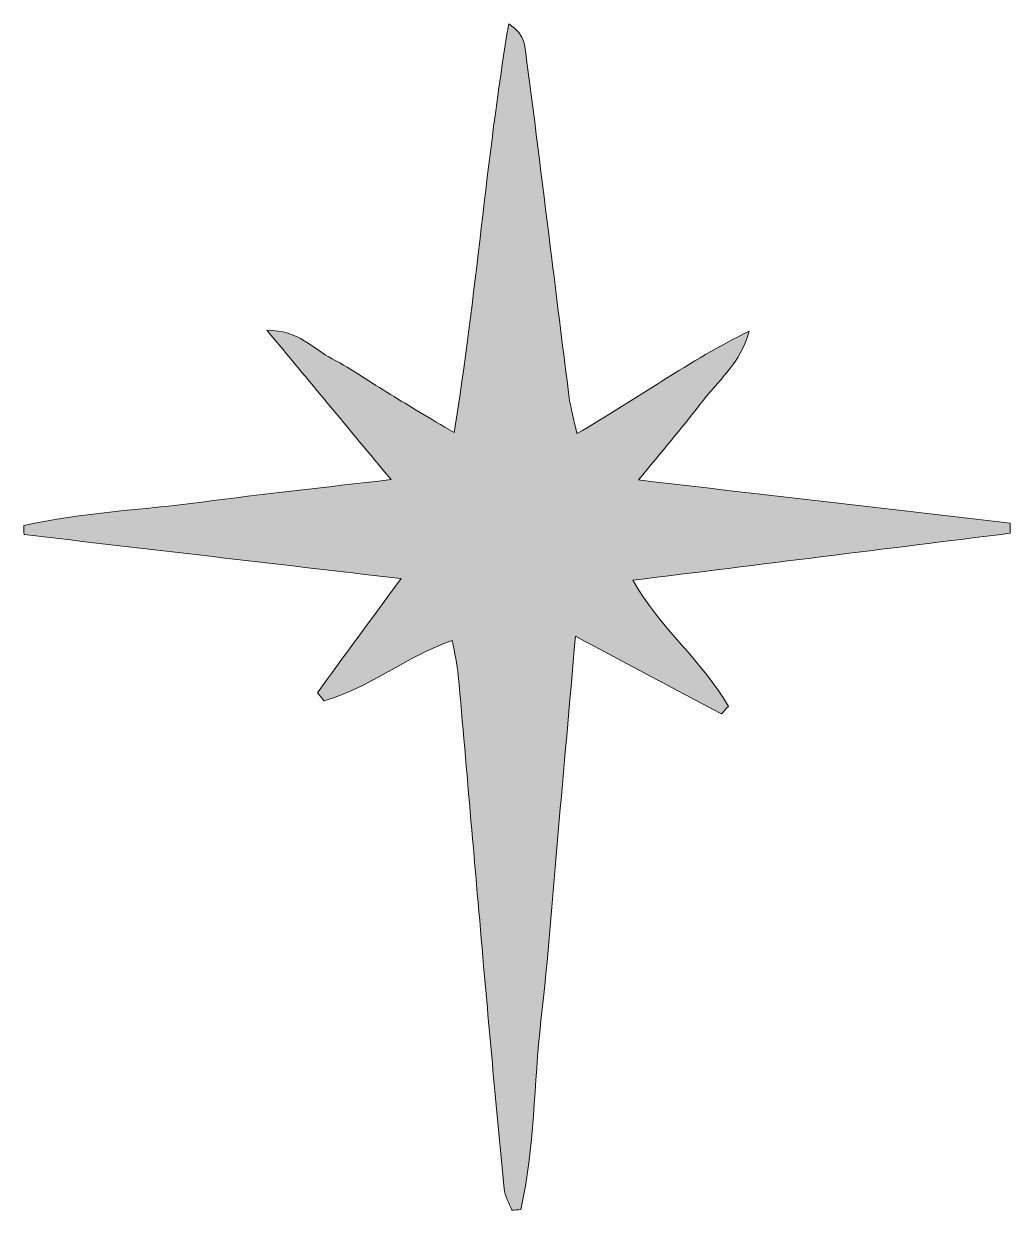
# Model space of a CAD drawing. Header units: inches. Extents: x 95 to 987, y -1033 to -47.
# Drawn here: x 462.1 to 584.6, y -1033 to -885.6 of the extents above; entities that cross this region are included whole.
import ezdxf

# ---------------------------------------------------------------- set-up
doc = ezdxf.new("R2010")
doc.units = ezdxf.units.IN
doc.header["$MEASUREMENT"] = 0
doc.layers.add('Layer 1', color=7, linetype='Continuous')

# ---------------------------------------------------------------- blocks, each defined once
blk = doc.blocks.new('block 2')
at = {"layer": 'Layer 1', "true_color": 0x71020c}
h = blk.add_hatch(color=16, dxfattribs=at)
h.dxf.hatch_style = 2
edge = h.paths.add_edge_path()
edge.add_spline(control_points=[(546.03, -932.92), (548.23, -930.05), (551.16, -927.67), (552.17, -923.79), (544.76, -927.42), (538.15, -932.26), (530.78, -936.52), (530.39, -934.76), (530.01, -933.44), (529.83, -932.1), (529.07, -926.35), (528.38, -920.58), (527.66, -914.83), (526.62, -906.58), (525.63, -898.32), (524.51, -890.09), (524.32, -888.72), (524.52, -887), (522.31, -885.61), (519.44, -902.65), (518.32, -919.4), (515.51, -936.4), (512.43, -934.55), (510.01, -933.11), (507.61, -931.65), (505.2, -930.18), (502.88, -928.55), (500.38, -927.24), (498.05, -926.02), (496.18, -923.66), (492.28, -923.68), (497.54, -930.02), (502.3, -935.74), (507.69, -942.22), (499.3, -943.22), (491.74, -944.02), (484.21, -945.03), (476.84, -946.03), (469.34, -946.26), (462.08, -947.95), (462.09, -948.32), (462.1, -948.69), (462.12, -949.06), (477.47, -950.85), (492.82, -952.65), (508.93, -954.53), (505.21, -959.6), (501.87, -964.15), (498.54, -968.7), (498.82, -969.03), (499.09, -969.36), (499.36, -969.69), (504.99, -968.16), (509.6, -964.15), (515.29, -962.21), (515.57, -963.79), (515.92, -965.16), (516.04, -966.55), (517.11, -978.58), (518.13, -990.62), (519.19, -1002.65), (520, -1011.87), (520.84, -1021.09), (521.73, -1030.31), (521.82, -1031.22), (522.36, -1032.09), (522.69, -1032.98), (523.06, -1032.96), (523.43, -1032.93), (523.8, -1032.9), (525.55, -1025.21), (525.41, -1017.26), (526.31, -1009.46), (527.21, -1001.67), (527.75, -993.84), (528.45, -986.03), (529.15, -978.12), (529.84, -970.22), (530.59, -961.69), (537.04, -965.12), (542.88, -968.23), (548.72, -971.34), (549.01, -971.02), (549.29, -970.71), (549.58, -970.4), (546.43, -964.87), (541.19, -960.77), (537.7, -954.74), (553.66, -952.75), (569.12, -950.82), (584.57, -948.9), (584.58, -948.48), (584.58, -948.06), (584.59, -947.65), (569.47, -945.89), (554.35, -944.13), (538.41, -942.28), (541.33, -938.71), (543.76, -935.87), (546.03, -932.92)], knot_values=[0, 0, 0, 0, 1, 1, 1, 2, 2, 2, 3, 3, 3, 4, 4, 4, 5, 5, 5, 6, 6, 6, 7, 7, 7, 8, 8, 8, 9, 9, 9, 10, 10, 10, 11, 11, 11, 12, 12, 12, 13, 13, 13, 14, 14, 14, 15, 15, 15, 16, 16, 16, 17, 17, 17, 18, 18, 18, 19, 19, 19, 20, 20, 20, 21, 21, 21, 22, 22, 22, 23, 23, 23, 24, 24, 24, 25, 25, 25, 26, 26, 26, 27, 27, 27, 28, 28, 28, 29, 29, 29, 30, 30, 30, 31, 31, 31, 32, 32, 32, 33, 33, 33, 33], degree=3, periodic=1)
at = {"layer": 'Layer 1', "lineweight": 0}
blk.add_open_spline([(546.03, -932.92), (548.23, -930.05), (551.16, -927.67), (552.17, -923.79), (544.76, -927.42), (538.15, -932.26), (530.78, -936.52), (530.39, -934.76), (530.01, -933.44), (529.83, -932.1), (529.07, -926.35), (528.38, -920.58), (527.66, -914.83), (526.62, -906.58), (525.63, -898.32), (524.51, -890.09), (524.32, -888.72), (524.52, -887), (522.31, -885.61), (519.44, -902.65), (518.32, -919.4), (515.51, -936.4), (512.43, -934.55), (510.01, -933.11), (507.61, -931.65), (505.2, -930.18), (502.88, -928.55), (500.38, -927.24), (498.05, -926.02), (496.18, -923.66), (492.28, -923.68), (497.54, -930.02), (502.3, -935.74), (507.69, -942.22), (499.3, -943.22), (491.74, -944.02), (484.21, -945.03), (476.84, -946.03), (469.34, -946.26), (462.08, -947.95), (462.09, -948.32), (462.1, -948.69), (462.12, -949.06), (477.47, -950.85), (492.82, -952.65), (508.93, -954.53), (505.21, -959.6), (501.87, -964.15), (498.54, -968.7), (498.82, -969.03), (499.09, -969.36), (499.36, -969.69), (504.99, -968.16), (509.6, -964.15), (515.29, -962.21), (515.57, -963.79), (515.92, -965.16), (516.04, -966.55), (517.11, -978.58), (518.13, -990.62), (519.19, -1002.65), (520, -1011.87), (520.84, -1021.09), (521.73, -1030.31), (521.82, -1031.22), (522.36, -1032.09), (522.69, -1032.98), (523.06, -1032.96), (523.43, -1032.93), (523.8, -1032.9), (525.55, -1025.21), (525.41, -1017.26), (526.31, -1009.46), (527.21, -1001.67), (527.75, -993.84), (528.45, -986.03), (529.15, -978.12), (529.84, -970.22), (530.59, -961.69), (537.04, -965.12), (542.88, -968.23), (548.72, -971.34), (549.01, -971.02), (549.29, -970.71), (549.58, -970.4), (546.43, -964.87), (541.19, -960.77), (537.7, -954.74), (553.66, -952.75), (569.12, -950.82), (584.57, -948.9), (584.58, -948.48), (584.58, -948.06), (584.59, -947.65), (569.47, -945.89), (554.35, -944.13), (538.41, -942.28), (541.33, -938.71), (543.76, -935.87), (546.03, -932.92)], degree=3, knots=[0, 0, 0, 0, 1, 1, 1, 2, 2, 2, 3, 3, 3, 4, 4, 4, 5, 5, 5, 6, 6, 6, 7, 7, 7, 8, 8, 8, 9, 9, 9, 10, 10, 10, 11, 11, 11, 12, 12, 12, 13, 13, 13, 14, 14, 14, 15, 15, 15, 16, 16, 16, 17, 17, 17, 18, 18, 18, 19, 19, 19, 20, 20, 20, 21, 21, 21, 22, 22, 22, 23, 23, 23, 24, 24, 24, 25, 25, 25, 26, 26, 26, 27, 27, 27, 28, 28, 28, 29, 29, 29, 30, 30, 30, 31, 31, 31, 32, 32, 32, 33, 33, 33, 33], dxfattribs=at)

msp = doc.modelspace()

# ---------------------------------------------------------------- block references
at = {"layer": 'Layer 1'}
msp.add_blockref('block 2', (0, 0), dxfattribs=at)

doc.saveas('drawing.dxf')
